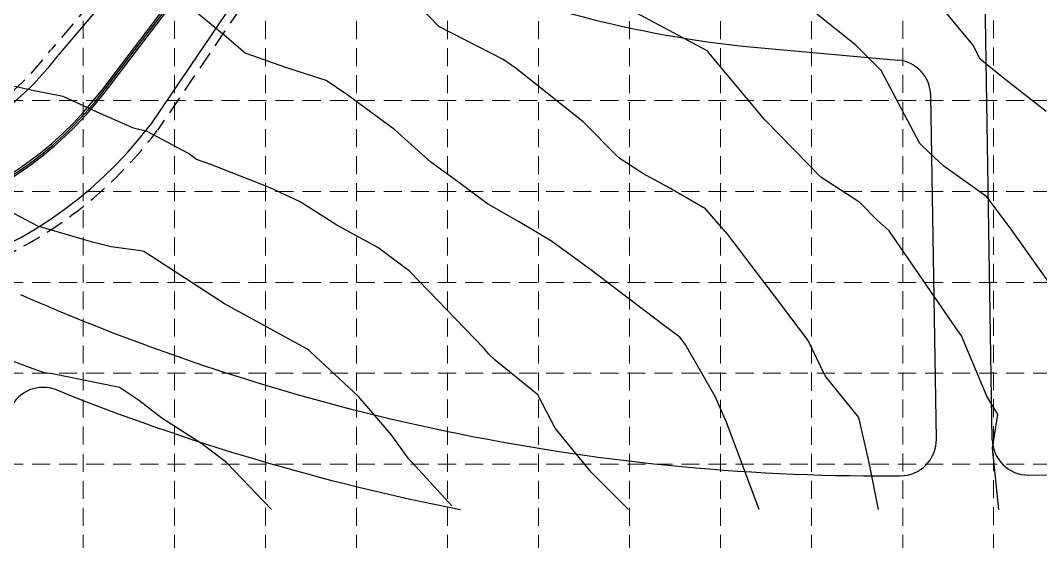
# Model space of a CAD drawing. Header units: feet. Extents: x 9918 to 11941, y 10990 to 14224.
# Drawn here: x 10894 to 11460, y 11656 to 11945 of the extents above; entities that cross this region are included whole.
import ezdxf

# ---------------------------------------------------------------- set-up
doc = ezdxf.new("R2010")
doc.units = ezdxf.units.FT
doc.header["$LTSCALE"] = 40
doc.header["$MEASUREMENT"] = 0
doc.linetypes.add('DASHED', pattern=[0.75, 0.5, -0.25])
doc.linetypes.add('HIDDEN', pattern=[0.375, 0.25, -0.125])
for name, color, linetype in [('CONT-MJR', 252, 'CONTINUOUS'), ('CONT-MNR', 253, 'CONTINUOUS'), ('EASE-OS', 2, 'HIDDEN'), ('GRID', 254, 'DASHED'), ('PAVING-PH2', 8, 'CONTINUOUS'), ('SD', 201, 'CONTINUOUS'), ('SD C-LINE', 201, 'CONTINUOUS')]:
    doc.layers.add(name, color=color, linetype=linetype)

msp = doc.modelspace()

# ---------------------------------------------------------------- linework, layer by layer
at = {"layer": 'CONT-MJR', "color": 35}
for p, q in [((11357.36, 11931.2, 610), (11334.64, 11949.43, 610)), ((11371.55, 11917.31, 610), (11357.36, 11931.2, 610)), ((11392.97, 11876.75, 610), (11371.55, 11917.31, 610)), ((11398.19, 11871.53, 610), (11392.97, 11876.75, 610)), ((11406.19, 11864.19, 610), (11398.19, 11871.53, 610)), ((11430.02, 11847.09, 610), (11406.19, 11864.19, 610)), ((10904.07, 11830.84, 615), (10877.1, 11845.08, 615)), ((11442.97, 11829.9, 610), (11430.02, 11847.09, 610)), ((10934.22, 11821.96, 615), (10904.07, 11830.84, 615)), ((11465.14, 11798.76, 610), (11442.97, 11829.9, 610)), ((10944.67, 11819.4, 615), (10934.22, 11821.96, 615)), ((10961.15, 11817.29, 615), (10944.67, 11819.4, 615)), ((10962.71, 11816.76, 615), (10961.15, 11817.29, 615)), ((10967.34, 11813.95, 615), (10962.71, 11816.76, 615)), ((11007.5, 11787.84, 615), (10967.34, 11813.95, 615)), ((11052.69, 11763.12, 615), (11007.5, 11787.84, 615)), ((11054.21, 11762.05, 615), (11052.69, 11763.12, 615)), ((11055.4, 11761.08, 615), (11054.21, 11762.05, 615)), ((11081.72, 11736.47, 615), (11055.4, 11761.08, 615)), ((11099.84, 11715.44, 615), (11081.72, 11736.47, 615)), ((11109.22, 11702.21, 615), (11099.84, 11715.44, 615)), ((11133.54, 11675.81, 615), (11109.22, 11702.21, 615))]:
    msp.add_line(p, q, dxfattribs=at)
at = {"layer": 'CONT-MNR', "color": 35}
for p, q in [((11126.28, 11941.71, 612), (11101.05, 11967.96, 612)), ((11422.29, 11931.53, 609), (11393.25, 11966.57, 609)), ((11007.21, 11936.89, 613), (10986.77, 11953.73, 613)), ((11275.01, 11928.12, 611), (11232.54, 11950.92, 611)), ((11161.96, 11923.26, 612), (11126.28, 11941.71, 612)), ((11018.9, 11926.92, 613), (11007.21, 11936.89, 613)), ((11041.52, 11918.97, 613), (11018.9, 11926.92, 613)), ((11275.41, 11927.74, 611), (11275.01, 11928.12, 611)), ((11276.03, 11927.11, 611), (11275.41, 11927.74, 611)), ((11307.07, 11889.82, 611), (11276.03, 11927.11, 611)), ((11426.42, 11923.55, 609), (11422.29, 11931.53, 609)), ((11169.08, 11918.39, 612), (11161.96, 11923.26, 612)), ((11439.04, 11913.17, 609), (11426.42, 11923.55, 609)), ((11063.81, 11911.66, 613), (11041.52, 11918.97, 613)), ((11176.37, 11912.56, 612), (11169.08, 11918.39, 612)), ((11075.33, 11903.89, 613), (11063.81, 11911.66, 613)), ((11206.24, 11888.79, 612), (11176.37, 11912.56, 612)), ((11462.98, 11894.5, 609), (11439.04, 11913.17, 609)), ((10901.93, 11905.98, 614), (10890.33, 11908.53, 614)), ((10918.07, 11902.79, 614), (10901.93, 11905.98, 614)), ((11101.82, 11884.42, 613), (11075.33, 11903.89, 613)), ((10938.48, 11893.36, 614), (10918.07, 11902.79, 614)), ((10957.03, 11885.34, 614), (10938.48, 11893.36, 614)), ((11226.07, 11868.87, 612), (11206.24, 11888.79, 612)), ((11323.34, 11873.14, 611), (11307.07, 11889.82, 611)), ((10964.53, 11883.42, 614), (10957.03, 11885.34, 614)), ((10987.5, 11871.23, 614), (10964.53, 11883.42, 614)), ((11121.78, 11866.35, 613), (11101.82, 11884.42, 613)), ((10991.96, 11867.81, 614), (10987.5, 11871.23, 614)), ((11337.96, 11858.06, 611), (11323.34, 11873.14, 611)), ((10999.92, 11865.08, 614), (10991.96, 11867.81, 614)), ((11032.87, 11852.25, 614), (10999.92, 11865.08, 614)), ((11136.61, 11855.59, 613), (11121.78, 11866.35, 613)), ((11239.44, 11860.13, 612), (11226.07, 11868.87, 612)), ((11252.65, 11852.93, 612), (11239.44, 11860.13, 612)), ((11153.31, 11843.34, 613), (11136.61, 11855.59, 613)), ((11359.59, 11843.95, 611), (11337.96, 11858.06, 611)), ((11049.41, 11844.33, 614), (11032.87, 11852.25, 614)), ((11274.18, 11840.59, 612), (11252.65, 11852.93, 612)), ((11069.65, 11831.5, 614), (11049.41, 11844.33, 614)), ((11170.52, 11833.5, 613), (11153.31, 11843.34, 613)), ((11369.25, 11834.28, 611), (11359.59, 11843.95, 611)), ((11286.56, 11826.23, 612), (11274.18, 11840.59, 612)), ((11092.5, 11818.98, 614), (11069.65, 11831.5, 614)), ((11188.76, 11822.65, 613), (11170.52, 11833.5, 613)), ((11375.83, 11828.23, 611), (11369.25, 11834.28, 611)), ((11312.33, 11792.22, 612), (11286.56, 11826.23, 612)), ((11413.26, 11773.93, 611), (11375.83, 11828.23, 611)), ((11210.59, 11806.6, 613), (11188.76, 11822.65, 613)), ((11110.1, 11805.99, 614), (11092.5, 11818.98, 614)), ((11151.2, 11763.21, 614), (11110.1, 11805.99, 614)), ((11250.67, 11776.17, 613), (11210.59, 11806.6, 613)), ((11331.04, 11767.44, 612), (11312.33, 11792.22, 612)), ((11259.84, 11769.3, 613), (11250.67, 11776.17, 613)), ((11415.97, 11770.1, 611), (11413.26, 11773.93, 611)), ((11262.8, 11765.41, 613), (11259.84, 11769.3, 613)), ((11430.02, 11736.58, 611), (11415.97, 11770.1, 611)), ((10900.84, 11751.91, 616), (10869.05, 11763.77, 616)), ((11153.8, 11760.17, 614), (11151.2, 11763.21, 614)), ((11279.47, 11736.36, 613), (11262.8, 11765.41, 613)), ((11340.52, 11747.9, 612), (11331.04, 11767.44, 612)), ((11157.48, 11756.57, 614), (11153.8, 11760.17, 614)), ((10907.75, 11749.51, 616), (10900.84, 11751.91, 616)), ((11181.24, 11737.29, 614), (11157.48, 11756.57, 614)), ((10912.12, 11749.03, 616), (10907.75, 11749.51, 616)), ((10949.35, 11741.48, 616), (10912.12, 11749.03, 616)), ((11359.04, 11724.8, 612), (11340.52, 11747.9, 612)), ((10959.76, 11734.39, 616), (10949.35, 11741.48, 616)), ((10972.67, 11724.35, 616), (10959.76, 11734.39, 616)), ((11190.74, 11718.8, 614), (11181.24, 11737.29, 614)), ((11285.65, 11722.27, 613), (11279.47, 11736.36, 613)), ((11436.2, 11726.41, 611), (11430.02, 11736.58, 611)), ((10994.86, 11710.11, 616), (10972.67, 11724.35, 616)), ((11364.88, 11699.85, 612), (11359.04, 11724.8, 612)), ((11433.17, 11707.69, 611), (11436.2, 11726.41, 611)), ((11210.64, 11694.41, 614), (11190.74, 11718.8, 614)), ((11303.9, 11673.84, 613), (11285.65, 11722.27, 613)), ((11008.51, 11699.86, 616), (10994.86, 11710.11, 616)), ((11436.78, 11673.84, 611), (11433.17, 11707.69, 611)), ((11033.52, 11673.84, 616), (11008.51, 11699.86, 616)), ((11369.98, 11673.84, 612), (11364.88, 11699.85, 612)), ((11231.38, 11673.84, 614), (11210.64, 11694.41, 614))]:
    msp.add_line(p, q, dxfattribs=at)
at = {"layer": 'EASE-OS', "color": 253, "flags": 128}
for points in [[(11395.35, 12251.7), (11113.47, 12314.32), (11078.11, 12124.98), (10911.42, 11928.9)], [(11206.43, 11950.91), (11093.89, 12066.52), (10970.37, 11884.11)]]:
    msp.add_lwpolyline(points, dxfattribs=at)
at = {"layer": 'EASE-OS', "color": 253}
for radius in [163, 237]:
    msp.add_arc((10781.5, 12027.27), radius, 248.2089, 322.7706, dxfattribs=at)
at = {"layer": 'GRID', "color": 252, "linetype": 'HIDDEN', "lineweight": 0}
for p, q in [((10929.22, 11244.72), (10929.22, 14170.59)), ((10979.67, 11244.71), (10979.67, 14170.59)), ((11030.11, 11244.7), (11030.11, 14170.59)), ((11080.56, 11244.7), (11080.56, 14170.59)), ((11131, 11244.69), (11131, 14170.59)), ((11181.44, 11244.68), (11181.44, 14170.59)), ((11231.89, 11244.67), (11231.89, 14170.59)), ((11282.33, 11244.66), (11282.33, 14170.59)), ((11332.77, 11244.66), (11332.77, 14170.59)), ((11383.46, 11244.77), (11383.22, 14170.59)), ((11433.85, 11245.02), (11433.66, 14170.59)), ((9970.8, 11900.62), (11887.65, 11900.62)), ((9970.8, 11850.18), (11887.65, 11850.18)), ((9970.8, 11799.74), (11887.65, 11799.74)), ((9970.8, 11749.29), (11887.65, 11749.29)), ((9970.8, 11698.85), (11887.65, 11698.85))]:
    msp.add_line(p, q, dxfattribs=at)
at = {"layer": 'PAVING-PH2'}
for p, q in [((11433.07, 11712.51), (11426.15, 12133.47)), ((11433.07, 11712.51), (11426.15, 12133.47)), ((11433.07, 11712.51), (11426.15, 12133.47)), ((11307.07, 11929.54), (11380.69, 11923.04)), ((11307.07, 11929.54), (11380.69, 11923.04)), ((11307.07, 11929.54), (11380.69, 11923.04)), ((11402.06, 11712.79), (11398.93, 11903.45)), ((11402.06, 11712.79), (11398.93, 11903.45)), ((11402.06, 11712.79), (11398.93, 11903.45)), ((11377.44, 11692.43), (11382.17, 11692.46)), ((11377.44, 11692.43), (11382.17, 11692.46)), ((11377.44, 11692.43), (11382.17, 11692.46)), ((11453.17, 11692.84), (11689.32, 11694.11)), ((11453.17, 11692.84), (11689.32, 11694.11)), ((11453.17, 11692.84), (11689.32, 11694.11))]:
    msp.add_line(p, q, dxfattribs=at)
for centre, radius, start, end in [((11361.22, 12542.66), 615.5, 246.65545, 264.95294), ((11361.22, 12542.66), 615.5, 246.65545, 264.95294), ((11361.22, 12542.66), 615.5, 246.65545, 264.95294), ((11378.93, 11903.12), 20, 0.9413, 84.9529), ((11378.93, 11903.12), 20, 0.9413, 84.9529), ((11378.93, 11903.12), 20, 0.9413, 84.9529), ((11371.11, 12871.92), 1179.5, 246.1584, 270.30773), ((11371.11, 12871.92), 1179.5, 246.1584, 270.30773), ((11371.11, 12871.92), 1179.5, 246.1584, 270.30773), ((10906.99, 11721.51), 20, 68.0293, 156.1584), ((10906.99, 11721.51), 20, 68.0293, 156.1584), ((10906.99, 11721.51), 20, 68.0293, 156.1584), ((11371.11, 12871.92), 1220.5, 248.02933, 259.00009), ((11371.11, 12871.92), 1220.5, 248.02933, 259.00009), ((11371.11, 12871.92), 1220.5, 248.02933, 259.00009), ((11382.06, 11712.46), 20, 270.3077, 0.9413), ((11382.06, 11712.46), 20, 270.3077, 0.9413), ((11382.06, 11712.46), 20, 270.3077, 0.9413), ((11453.06, 11712.84), 20, 180.9413, 270.3077), ((11453.06, 11712.84), 20, 180.9413, 270.3077), ((11453.06, 11712.84), 20, 180.9413, 270.3077)]:
    msp.add_arc(centre, radius, start, end, dxfattribs=at)
at = {"layer": 'SD', "color": 5}
for p, q in [((10939.95, 11906.87), (11061.88, 12067.33)), ((10941.54, 11905.66), (11063.47, 12066.12))]:
    msp.add_line(p, q, dxfattribs=at)
at = {"layer": 'SD', "color": 5, "flags": 128}
for points in [[(11045.95, 12079.43), (10915.23, 11925.66)], [(11079.39, 12054.02), (10966.23, 11886.91)]]:
    msp.add_lwpolyline(points, dxfattribs=at)
at = {"layer": 'SD', "color": 5}
for radius in [168, 201, 199, 232]:
    msp.add_arc((10781.5, 12027.27), radius, 248.2089, 322.7706, dxfattribs=at)
at = {"layer": 'SD C-LINE', "color": 5}
msp.add_line((10940.75, 11906.27), (11062.67, 12066.73), dxfattribs=at)
msp.add_arc((10781.5, 12027.27), 200, 248.2089, 322.7706, dxfattribs=at)

doc.saveas('drawing.dxf')
